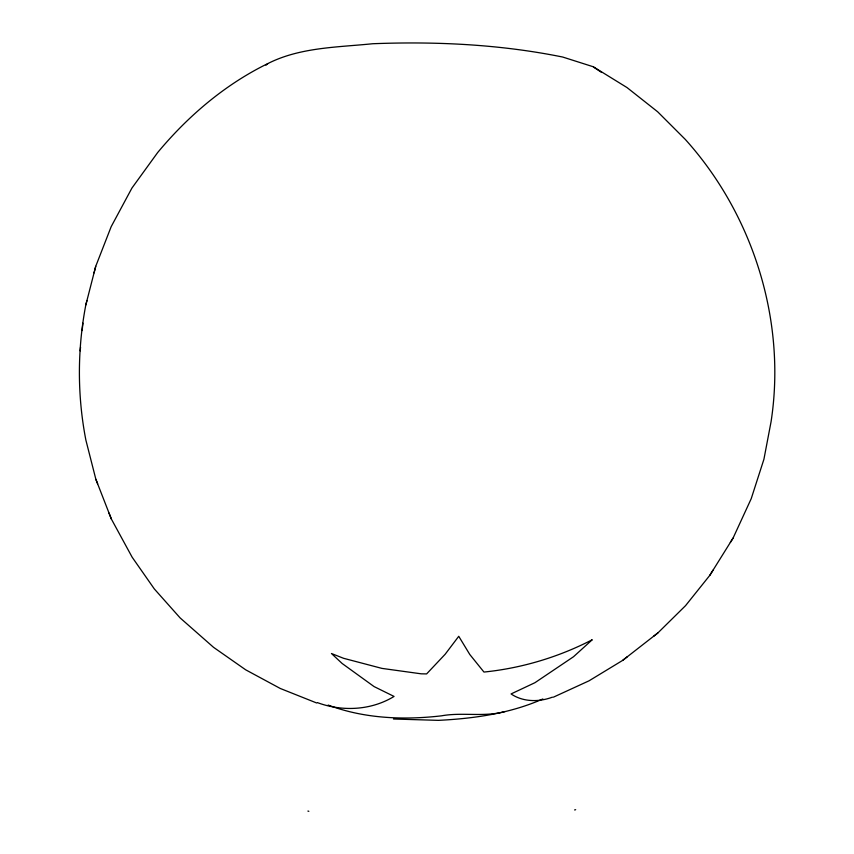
<?xml version="1.0" encoding="UTF-8"?>
<svg xmlns="http://www.w3.org/2000/svg" width="854" height="854" viewBox="0 0 854 854"><rect width="100%" height="100%" fill="white"/><g stroke="black" fill="none" stroke-linecap="round" stroke-linejoin="round"><path stroke-width="1.28" d="M601.632 72.473L592.911 66.644L562.733 57.047C500.23 44.376 436.319 41.28 372.696 43.735C337.522 47.354 299.978 47.216 267.825 63.591C224.997 84.514 188.04 116.016 157.67 152.535L131.932 188.061L111.18 226.662L95.733 266.32L85.806 304.985C77.298 349.51 77.223 395.615 85.88 440.098L95.851 479.254L111.33 518.965L132.124 557.16L154.328 588.94L180.098 617.89L213.532 647.311L245.717 669.835L280.272 688.473L316.727 703.002M82.155 330.573L82.913 323.143M80.18 350.866L80.554 347.13M85.806 304.985L86.948 300.576M94.047 272.874L95.733 266.32M730.351 542.45L733.084 538.063L751.221 498.672L763.924 459.249L771.045 421.844C786.577 321.211 753.335 214.898 685.303 139.426L657.665 111.789L627.017 87.567L593.765 67.05M653.662 636.241L657.943 632.878L685.559 605.646L709.791 575.372L713.069 570.12M709.791 575.372L733.084 538.063M265.978 65.182L267.825 63.591M553.403 697.174L589.079 680.798L622.651 660.398L627.327 656.726M622.651 660.398L657.943 632.878M552.421 697.163C539.162 702.159 523.128 702.159 511.066 693.939L534.924 682.709L573.514 656.737L592.249 639.742C558.665 657.121 521.57 668.234 483.951 672.055L469.796 654.495L458.747 636.294L445.137 654.281L426.616 673.913L421.161 673.817L381.951 668.394L343.522 658.285L331.448 653.513L342.176 663.515L374.084 686.584L394.068 696.437C371.223 710.411 342.305 711.82 317.485 702.65M542.845 698.967C509.987 713.528 474.055 718.556 438.433 720.36L393.47 719.004M574.593 809.944L575.66 809.709M505.013 711.553C484.079 717.339 462.281 712.001 441.465 715.833C403.568 720.221 364.146 718.63 328.149 705.052M307.91 811.076L308.838 811.3M95.851 479.254L97.634 483.78M108.992 513.03L111.33 518.965"/></g></svg>
